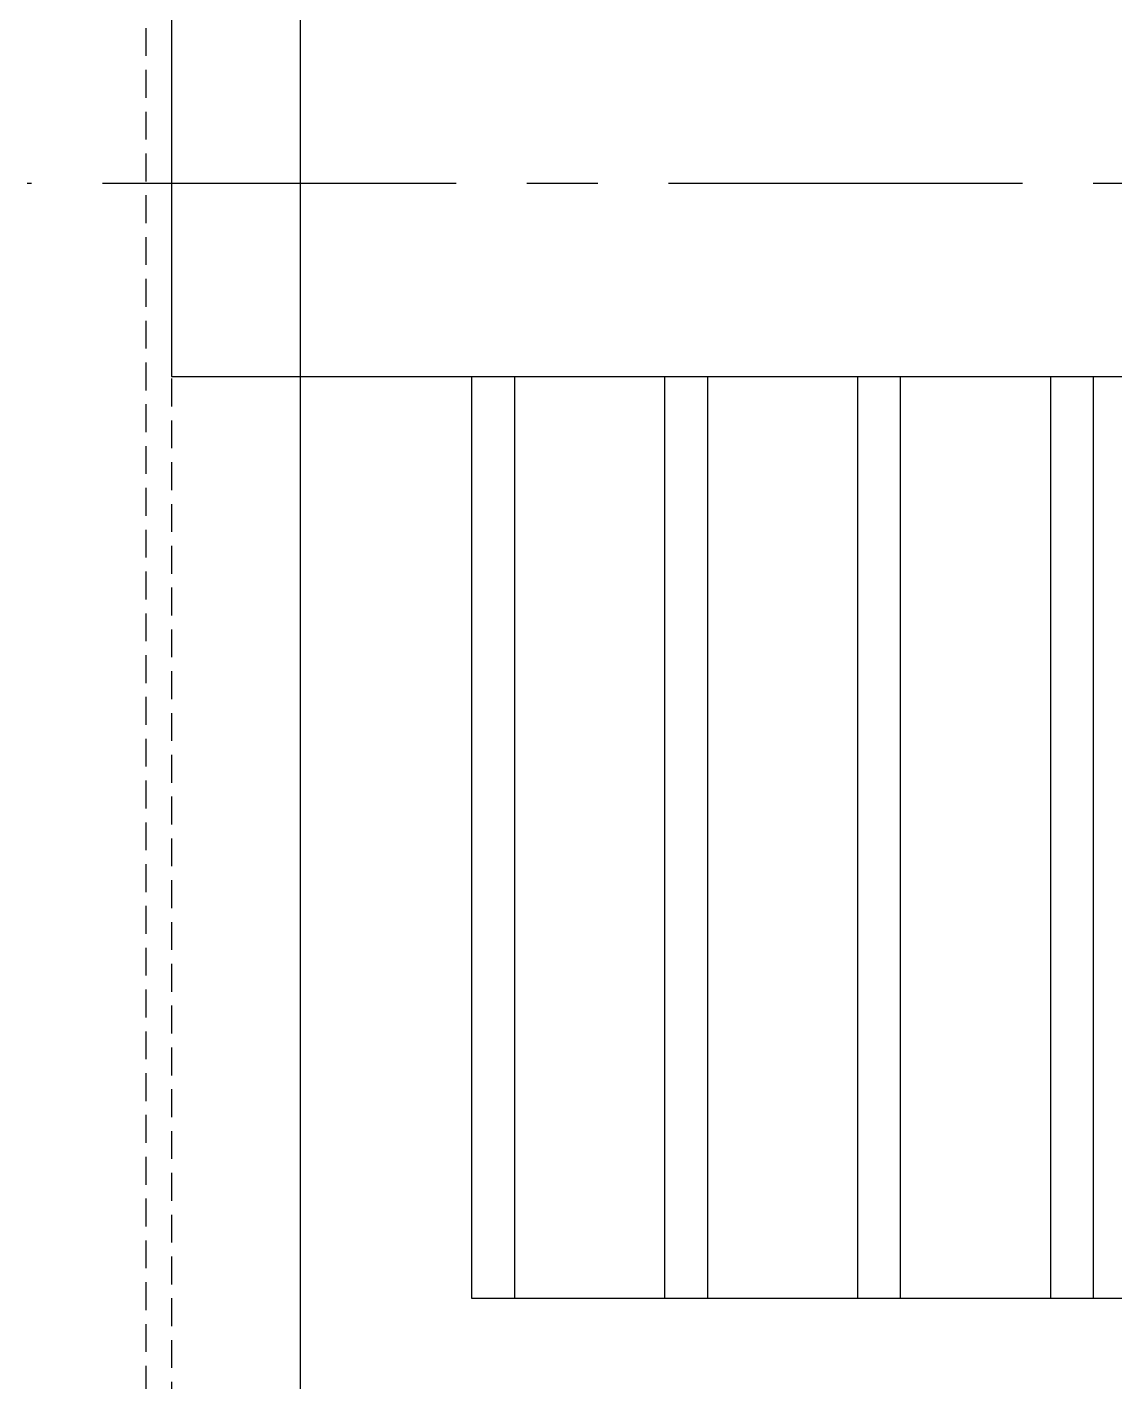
# Model space of a CAD drawing. Header units: millimetres. Extents: x 183355 to 194386, y -190559 to -183233.
# Drawn here: x 186684.5 to 186938.3, y -188055.3 to -187739.3 of the extents above; entities that cross this region are included whole.
import ezdxf

# ---------------------------------------------------------------- set-up
doc = ezdxf.new("R2010")
doc.units = ezdxf.units.MM
doc.header["$LTSCALE"] = 13
doc.linetypes.add('CENTERX2', pattern=[101.6, 63.5, -12.7, 12.7, -12.7])
doc.linetypes.add('DASHED', pattern=[0.75, 0.5, -0.25])
for name, color, linetype in [('1', 4, 'Continuous'), ('4虚线层', 6, 'DASHED'), ('粗实线', 4, 'Continuous')]:
    doc.layers.add(name, color=color, linetype=linetype)
doc.layers.add('标注、文本', color=3, linetype='Continuous', lineweight=25)

msp = doc.modelspace()

# ---------------------------------------------------------------- linework, layer by layer
at = {"layer": '1', "ltscale": 5}
for p, q in [((186718.215, -187730.817), (186718.215, -187820.817)), ((186718.215, -187730.817), (186718.215, -187820.817)), ((186718.215, -187730.817), (186718.215, -187820.817)), ((186718.215, -187730.817), (186718.215, -187820.817)), ((186718.215, -187820.817), (187180.853, -187820.817)), ((186718.215, -187820.817), (187180.853, -187820.817)), ((186788.215, -187820.817), (186788.215, -188035.817)), ((186788.215, -187820.817), (186788.215, -188035.817)), ((186788.215, -187820.817), (186788.215, -188035.817)), ((186788.215, -187820.817), (186788.215, -188035.817)), ((186788.215, -187820.817), (186788.215, -188035.817)), ((186788.215, -187820.817), (186788.215, -188035.817)), ((186798.215, -187820.817), (186798.215, -188035.817)), ((186798.215, -187820.817), (186798.215, -188035.817)), ((186798.215, -187820.817), (186798.215, -188035.817)), ((186798.215, -187820.817), (186798.215, -188035.817)), ((186833.215, -187820.817), (186833.215, -188035.817)), ((186833.215, -187820.817), (186833.215, -188035.817)), ((186833.215, -187820.817), (186833.215, -188035.817)), ((186833.215, -187820.817), (186833.215, -188035.817)), ((186833.215, -187820.817), (186833.215, -188035.817)), ((186833.215, -187820.817), (186833.215, -188035.817)), ((186843.215, -187820.817), (186843.215, -188035.817)), ((186843.215, -187820.817), (186843.215, -188035.817)), ((186843.215, -187820.817), (186843.215, -188035.817)), ((186843.215, -187820.817), (186843.215, -188035.817)), ((186878.215, -187820.817), (186878.215, -188035.817)), ((186878.215, -187820.817), (186878.215, -188035.817)), ((186878.215, -187820.817), (186878.215, -188035.817)), ((186878.215, -187820.817), (186878.215, -188035.817)), ((186888.215, -187820.817), (186888.215, -188035.817)), ((186888.215, -187820.817), (186888.215, -188035.817)), ((186888.215, -187820.817), (186888.215, -188035.817)), ((186888.215, -187820.817), (186888.215, -188035.817)), ((186923.215, -187820.817), (186923.215, -188035.817)), ((186923.215, -187820.817), (186923.215, -188035.817)), ((186923.215, -187820.817), (186923.215, -188035.817)), ((186923.215, -187820.817), (186923.215, -188035.817)), ((186933.215, -187820.817), (186933.215, -188035.817)), ((186933.215, -187820.817), (186933.215, -188035.817)), ((186933.215, -187820.817), (186933.215, -188035.817)), ((186933.215, -187820.817), (186933.215, -188035.817)), ((186788.215, -188035.817), (187155.862, -188035.817)), ((186788.215, -188035.817), (187155.862, -188035.817))]:
    msp.add_line(p, q, dxfattribs=at)
at = {"layer": '1', "color": 1, "linetype": 'CENTERX2', "lineweight": -3, "ltscale": 0.1}
msp.add_line((187180.853, -187775.817), (186684.507, -187775.817), dxfattribs=at)
msp.add_line((187180.853, -187775.817), (186684.507, -187775.817), dxfattribs=at)
msp.add_line((187180.853, -187775.817), (186684.507, -187775.817), dxfattribs=at)
msp.add_line((187180.853, -187775.817), (186684.507, -187775.817), dxfattribs=at)
at = {"layer": '4虚线层'}
for p, q in [((186718.215, -187489.817), (186718.215, -188455.817)), ((186712.215, -187495.817), (186712.215, -188455.817))]:
    msp.add_line(p, q, dxfattribs=at)
at = {"layer": '标注、文本', "color": 4, "lineweight": 30}
for p, q in [((186718.215, -187730.817), (186718.215, -187820.817)), ((186718.215, -187730.817), (186718.215, -187820.817)), ((186718.215, -187730.817), (186718.215, -187820.817)), ((186718.215, -187730.817), (186718.215, -187820.817)), ((186718.215, -187820.817), (187180.853, -187820.817)), ((186718.215, -187820.817), (187180.853, -187820.817)), ((186788.215, -187820.817), (186788.215, -188035.817)), ((186788.215, -187820.817), (186788.215, -188035.817)), ((186788.215, -187820.817), (186788.215, -188035.817)), ((186788.215, -187820.817), (186788.215, -188035.817)), ((186788.215, -187820.817), (186788.215, -188035.817)), ((186788.215, -187820.817), (186788.215, -188035.817)), ((186798.215, -187820.817), (186798.215, -188035.817)), ((186798.215, -187820.817), (186798.215, -188035.817)), ((186798.215, -187820.817), (186798.215, -188035.817)), ((186798.215, -187820.817), (186798.215, -188035.817)), ((186833.215, -187820.817), (186833.215, -188035.817)), ((186833.215, -187820.817), (186833.215, -188035.817)), ((186833.215, -187820.817), (186833.215, -188035.817)), ((186833.215, -187820.817), (186833.215, -188035.817)), ((186833.215, -187820.817), (186833.215, -188035.817)), ((186833.215, -187820.817), (186833.215, -188035.817)), ((186843.215, -187820.817), (186843.215, -188035.817)), ((186843.215, -187820.817), (186843.215, -188035.817)), ((186843.215, -187820.817), (186843.215, -188035.817)), ((186843.215, -187820.817), (186843.215, -188035.817)), ((186878.215, -187820.817), (186878.215, -188035.817)), ((186878.215, -187820.817), (186878.215, -188035.817)), ((186878.215, -187820.817), (186878.215, -188035.817)), ((186878.215, -187820.817), (186878.215, -188035.817)), ((186888.215, -187820.817), (186888.215, -188035.817)), ((186888.215, -187820.817), (186888.215, -188035.817)), ((186888.215, -187820.817), (186888.215, -188035.817)), ((186888.215, -187820.817), (186888.215, -188035.817)), ((186923.215, -187820.817), (186923.215, -188035.817)), ((186923.215, -187820.817), (186923.215, -188035.817)), ((186923.215, -187820.817), (186923.215, -188035.817)), ((186923.215, -187820.817), (186923.215, -188035.817)), ((186933.215, -187820.817), (186933.215, -188035.817)), ((186933.215, -187820.817), (186933.215, -188035.817)), ((186933.215, -187820.817), (186933.215, -188035.817)), ((186933.215, -187820.817), (186933.215, -188035.817)), ((186788.215, -188035.817), (187155.862, -188035.817)), ((186788.215, -188035.817), (187155.862, -188035.817))]:
    msp.add_line(p, q, dxfattribs=at)
at = {"layer": '粗实线', "lineweight": 30}
msp.add_line((186748.215, -187440.817), (186748.215, -188455.817), dxfattribs=at)

doc.saveas('drawing.dxf')
